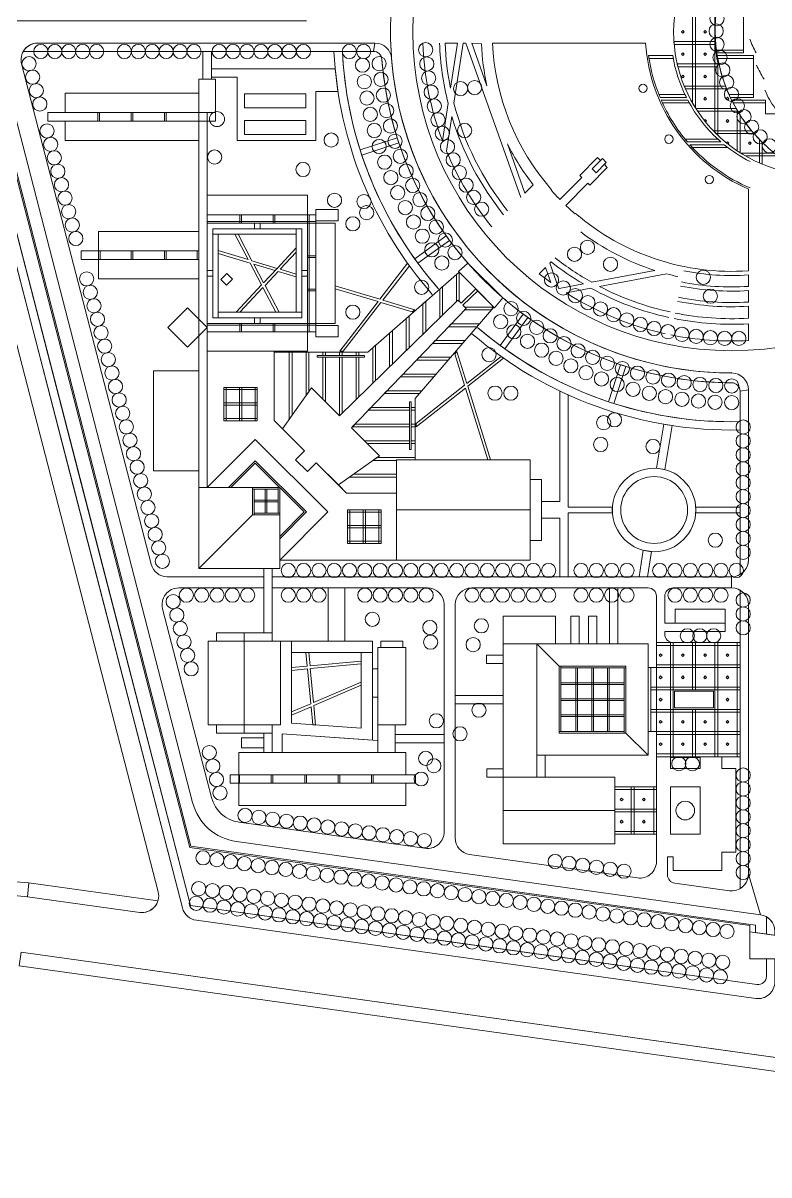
# Model space of a CAD drawing. Header units: metres. Extents: x -15673 to 64769, y -87680 to 34131.
# Drawn here: x 11150 to 37935, y -87680 to -46309 of the extents above; entities that cross this region are included whole.
import ezdxf

# ---------------------------------------------------------------- set-up
doc = ezdxf.new("R2010")
doc.units = ezdxf.units.M
doc.header["$PDMODE"] = 32
doc.header["$PDSIZE"] = 0.5
for name, color, linetype, lineweight in [('11', 7, 'Continuous', 13), ('14', 7, 'Continuous', 13), ('16', 7, 'Continuous', 13), ('17', 7, 'Continuous', 13), ('27', 7, 'Continuous', 13), ('29', 7, 'Continuous', 13), ('39', 7, 'Continuous', 13), ('41', 7, 'Continuous', 13), ('42', 7, 'Continuous', 13), ('43', 7, 'Continuous', 13), ('44', 7, 'Continuous', 13), ('9', 7, 'Continuous', 13)]:
    doc.layers.add(name, color=color, linetype=linetype, lineweight=lineweight)

msp = doc.modelspace()

# ---------------------------------------------------------------- linework, layer by layer
at = {"layer": '11'}
for centre in [(36071.422, -46150.501), (36037.422, -46595.501), (11790.319, -47331.471), (12290.319, -47331.471), (12790.319, -47331.471), (13290.319, -47331.471), (13790.319, -47331.471), (14790.319, -47331.471), (15290.319, -47331.471), (15790.319, -47331.471), (16290.319, -47331.471), (16790.319, -47331.471), (17290.319, -47331.471), (18191.319, -47331.471), (18691.319, -47331.471), (19191.319, -47331.471), (19691.319, -47331.471), (20191.319, -47331.471), (20705.737, -47331.471), (21220.155, -47331.471), (22867.737, -47331.471), (23382.155, -47331.471), (25607.487, -47267.772), (36072.422, -47075.501), (11365.132, -47770.244), (23338.456, -47821.03), (23936.041, -47767.246), (25649.171, -47778.418), (36176.422, -47547.501), (36277.667, -47998.764), (11494.541, -48253.207), (23405.349, -48414.717), (23999.918, -48334.177), (25714.567, -48286.571), (27365.13, -48628.484), (36415.831, -48440.125), (11623.951, -48736.17), (23498.809, -49004.805), (24089.167, -48897.671), (25803.535, -48791.132), (26863.13, -48664.483), (36589.97, -48868.569), (11753.36, -49219.133), (24203.607, -49456.594), (25915.881, -49291.007), (36798.896, -49281.17), (23618.65, -49590.107), (26051.362, -49785.114), (37041.179, -49675.108), (12012.179, -50185.059), (23764.63, -50169.442), (24343.008, -50009.82), (26209.685, -50272.382), (27006.13, -50169.483), (37315.167, -50047.694), (12141.589, -50668.022), (22215.378, -50511.277), (24507.088, -50556.234), (37618.987, -50396.381), (37950.563, -50718.787), (18029.378, -51121.277), (23936.454, -50741.644), (24695.519, -51094.737), (26390.507, -50751.757), (12270.998, -51150.985), (24133.778, -51305.561), (26593.436, -51222.199), (12400.408, -51633.948), (21204.378, -51568.277), (24356.202, -51860.058), (24907.919, -51624.243), (26818.033, -51682.691), (12529.817, -52116.911), (25143.862, -52143.687), (27063.811, -52132.235), (12659.227, -52599.874), (22333.378, -52673.277), (23391.378, -52720.277), (24603.28, -52404.017), (25402.871, -52652.023), (27330.239, -52569.857), (12788.636, -53082.836), (23485.378, -53120.277), (24874.514, -52936.344), (25684.427, -53148.226), (27616.738, -52994.61), (12918.046, -53565.799), (22991.378, -53519.277), (25169.358, -53455.965), (25487.217, -53961.836), (25987.961, -53631.297), (13047.455, -54048.762), (26312.862, -54100.265), (31419.13, -54363.484), (25827.452, -54452.936), (26658.477, -54554.183), (30952.13, -54614.484), (26189.378, -54928.277), (32244.13, -54972.484), (13435.684, -55497.651), (30127.007, -55534.259), (35580.13, -55438.483), (13565.094, -55980.614), (25461.378, -55798.277), (30548.398, -55825.681), (30982.89, -56097.182), (13694.503, -56463.577), (31429.544, -56348.174), (35831.13, -56119.483), (22991.378, -56691.277), (28671.503, -56567.209), (29125.421, -56912.823), (31887.391, -56578.113), (32355.441, -56786.503), (13823.913, -56946.54), (28297.409, -57036.308), (29594.388, -57237.725), (32832.679, -56972.89), (33318.072, -57136.872), (33810.569, -57278.093), (13953.322, -57429.503), (28772.75, -57398.234), (29263.85, -57738.469), (30077.46, -57541.259), (34309.103, -57396.248), (34812.595, -57491.08), (35319.953, -57562.385), (35830.079, -57610.007), (36341.868, -57633.844), (36854.212, -57633.844), (14082.732, -57912.466), (29769.72, -58056.328), (30573.663, -57822.814), (31081.999, -58081.824), (14212.141, -58395.429), (27883.378, -58219.277), (30289.342, -58351.172), (31601.443, -58317.767), (32130.949, -58530.167), (14341.551, -58878.391), (30821.668, -58622.406), (31365.628, -58869.484), (32669.452, -58718.597), (33215.866, -58882.678), (14470.96, -59361.354), (31920.124, -59091.908), (32484.042, -59289.231), (33769.092, -59022.079), (34328.015, -59136.519), (34891.509, -59225.767), (35458.44, -59289.645), (36027.666, -59328.023), (36598.04, -59340.825), (28097.378, -59602.277), (28664.378, -59602.277), (33056.244, -59461.056), (33635.579, -59607.036), (34220.88, -59726.876), (34810.969, -59820.337), (14600.37, -59844.317), (35404.656, -59887.23), (36000.747, -59927.419), (36598.04, -59940.825), (14729.779, -60327.28), (32388.378, -60559.277), (14859.189, -60810.243), (31998.378, -60665.277), (37007.597, -60818.163), (14988.598, -61293.206), (31892.378, -61445.277), (37007.597, -61318.163), (15118.008, -61776.169), (33772.378, -61516.277), (37007.597, -61818.163), (15247.417, -62259.132), (37007.597, -62318.163), (15376.827, -62742.095), (37007.597, -62818.163), (15506.236, -63225.058), (37007.597, -63318.163), (15635.646, -63708.021), (37007.597, -63818.163), (15765.055, -64190.984), (37007.597, -64318.163), (15894.465, -64673.946), (16023.874, -65156.909), (36006.378, -64883.277), (37007.597, -64818.163), (37007.597, -65318.163), (16153.284, -65639.872), (20673.998, -65969.808), (21223.998, -65969.808), (21773.998, -65969.808), (22323.998, -65969.808), (22873.998, -65969.808), (23423.998, -65969.808), (23973.998, -65969.808), (24523.998, -65969.808), (25073.998, -65969.808), (25623.998, -65969.808), (26173.998, -65969.808), (26723.998, -65969.808), (27273.998, -65969.808), (27823.998, -65969.808), (28373.998, -65969.808), (28923.998, -65969.808), (29473.998, -65969.808), (30023.998, -65969.808), (31186.998, -65969.808), (31736.998, -65969.808), (32286.998, -65969.808), (32836.998, -65969.808), (34011.998, -65969.808), (34561.998, -65969.808), (35111.998, -65969.808), (35661.998, -65969.808), (36211.998, -65969.808), (36761.998, -65969.808), (17016.998, -66857.808), (17566.998, -66857.808), (18116.998, -66857.808), (18666.998, -66857.808), (19216.998, -66857.808), (20673.998, -66857.808), (21223.998, -66857.808), (21773.998, -66857.808), (23423.998, -66857.808), (23973.998, -66857.808), (24523.998, -66857.808), (25073.998, -66857.808), (25623.998, -66857.808), (27273.998, -66857.808), (27823.998, -66857.808), (28373.998, -66857.808), (28923.998, -66857.808), (29473.998, -66857.808), (30023.998, -66857.808), (31186.998, -66857.808), (31736.998, -66857.808), (32286.998, -66857.808), (32836.998, -66857.808), (34561.998, -66857.808), (35111.998, -66857.808), (35661.998, -66857.808), (36211.998, -66857.808), (16541.513, -67088.761), (37007.597, -67031.83), (16670.922, -67571.724), (37007.597, -67531.83), (16800.332, -68054.687), (23695.788, -67723.487), (25755.788, -68017.487), (27608.788, -67958.487), (37007.597, -68031.83), (35001.63, -68318.163), (35451.02, -68318.163), (35945.998, -68318.163), (16929.741, -68537.65), (25784.788, -68546.487), (27314.788, -68634.487), (17059.151, -69020.613), (17188.56, -69503.576), (27520.788, -70986.487), (25990.788, -71368.487), (26843.788, -71838.487), (17836.833, -72510.675), (17966.243, -72993.638), (25608.788, -72720.487), (25902.788, -72984.487), (34699.171, -72909.643), (35179.83, -72909.643), (18095.652, -73476.601), (37007.597, -73318.163), (37007.597, -73818.163), (18225.062, -73959.564), (37007.597, -74318.163), (19123.716, -74766.795), (19618.85, -74836.381), (20113.984, -74905.968), (20609.118, -74975.554), (21104.252, -75045.141), (21599.386, -75114.727), (37007.597, -74818.163), (22094.52, -75184.314), (22589.654, -75253.901), (23084.788, -75323.487), (23579.922, -75393.074), (24075.056, -75462.66), (24570.19, -75532.247), (37007.597, -75318.163), (25065.324, -75601.833), (25560.458, -75671.42), (37007.597, -75818.163), (17613.129, -76290.154), (18108.264, -76359.74), (37007.597, -76318.163), (18603.398, -76429.327), (19098.532, -76498.913), (19593.666, -76568.5), (20088.8, -76638.087), (20583.934, -76707.673), (21079.068, -76777.26), (30255.788, -76423.487), (30750.922, -76493.074), (31246.056, -76562.66), (31741.19, -76632.247), (32236.324, -76701.833), (32731.458, -76771.42), (21574.202, -76846.846), (22069.336, -76916.433), (22564.47, -76986.019), (23059.604, -77055.606), (23554.738, -77125.192), (24049.872, -77194.779), (37007.597, -76818.163), (17458.363, -77398.016), (17953.497, -77467.603), (18448.631, -77537.189), (18943.765, -77606.776), (24545.006, -77264.366), (25040.14, -77333.952), (25535.274, -77403.539), (26030.408, -77473.125), (26525.542, -77542.712), (27020.676, -77612.298), (17371.073, -77921.323), (17866.207, -77990.909), (19438.899, -77676.362), (19934.033, -77745.949), (20429.167, -77815.536), (20924.301, -77885.122), (21419.435, -77954.709), (21914.569, -78024.295), (27515.81, -77681.885), (28010.944, -77751.471), (28506.078, -77821.058), (29001.212, -77890.644), (29496.346, -77960.231), (29991.48, -78029.818), (18361.341, -78060.496), (18856.475, -78130.082), (19351.609, -78199.669), (19846.743, -78269.256), (20341.877, -78338.842), (20837.011, -78408.429), (22409.703, -78093.882), (22904.837, -78163.468), (23399.971, -78233.055), (23895.105, -78302.641), (24390.239, -78372.228), (24885.373, -78441.814), (30486.614, -78099.404), (30981.748, -78168.991), (31476.882, -78238.577), (31972.016, -78308.164), (32467.151, -78377.75), (21332.145, -78478.015), (21827.279, -78547.602), (22322.413, -78617.188), (22817.547, -78686.775), (23312.681, -78756.361), (23807.815, -78825.948), (25380.507, -78511.401), (25875.641, -78580.988), (26370.775, -78650.574), (26865.909, -78720.161), (27361.043, -78789.747), (27856.177, -78859.334), (32962.285, -78447.337), (33457.419, -78516.923), (33952.553, -78586.51), (34447.687, -78656.097), (34942.821, -78725.683), (35437.955, -78795.27), (24302.949, -78895.534), (24798.083, -78965.121), (25293.217, -79034.708), (25788.351, -79104.294), (26283.485, -79173.881), (26778.619, -79243.467), (28351.311, -78928.92), (28846.445, -78998.507), (29341.579, -79068.093), (29836.713, -79137.68), (30331.847, -79207.267), (35933.089, -78864.856), (36428.223, -78934.443), (27273.753, -79313.054), (27768.887, -79382.64), (28264.021, -79452.227), (28759.155, -79521.813), (29254.289, -79591.4), (29749.423, -79660.987), (30826.981, -79276.853), (31322.116, -79346.44), (31817.25, -79416.026), (32312.384, -79485.613), (32807.518, -79555.199), (33302.652, -79624.786), (30244.557, -79730.573), (30739.692, -79800.16), (31234.826, -79869.746), (31729.96, -79939.333), (32225.094, -80008.919), (32720.228, -80078.506), (33797.786, -79694.372), (34292.92, -79763.959), (34788.054, -79833.545), (35283.188, -79903.132), (35778.322, -79972.719), (36273.456, -80042.305), (33215.362, -80148.092), (33710.496, -80217.679), (34205.63, -80287.266), (34700.764, -80356.852), (35195.898, -80426.439), (35691.032, -80496.025), (36186.166, -80565.612)]:
    msp.add_circle(centre, 255.324, dxfattribs=at)
at = {"layer": '14'}
for p, q in [((33611.488, -47477.645), (34481.401, -47477.645)), ((34498.861, -47577.645), (33626.423, -47577.645)), ((33982.558, -48877.645), (34920.306, -48877.645)), ((34969.24, -48977.645), (34023.323, -48977.645)), ((34066.179, -49077.645), (35020.854, -49077.645)), ((35075.238, -49177.645), (34111.173, -49177.645)), ((34922.373, -50477.645), (36100.615, -50477.645)), ((36212.412, -50577.645), (35005.69, -50577.645)), ((36330.991, -50677.646), (35092.726, -50677.645)), ((35092.726, -50677.645), (36330.991, -50677.646)), ((36457.109, -50777.645), (35183.701, -50777.646))]:
    msp.add_line(p, q, dxfattribs=at)
for points in [[(57459.775, -45050.506), (57632.337, -47667.645), (57932.988, -47667.645), (59033.844, -64363.588), (60134.699, -81059.531), (59026.199, -81748.545), (41939.885, -79361.61), (41588.156, -79381.719), (40387.355, -79381.719), (37446.901, -78970.941), (37446.901, -78703.654), (17180.381, -75872.447), (9853.798, -47559.268), (10153.35, -47559.268), (9731.136, -45927.645)], [(9613.257, -47327.645), (9742.214, -47327.645), (17140.351, -75917.341), (37244.974, -78725.931)], [(36048.558, -47277.645), (37022.188, -47277.645), (37022.188, -47377.645), (36062.392, -47377.645), (36062.392, -47377.646)], [(37382.188, -47577.645), (37382.188, -47477.645), (36078.045, -47477.645)], [(37503.467, -80842.046), (17162.939, -78000.5), (9322.824, -47702.801)], [(36500.791, -48877.645), (37382.188, -48877.645), (37382.188, -48977.645), (36546.899, -48977.645)], [(36595.39, -49077.645), (37815.188, -49077.645), (37815.188, -49177.645), (36646.333, -49177.645)], [(37244.974, -78725.931), (37244.974, -79913.286), (37844.974, -79913.286), (37844.974, -80544.931)]]:
    msp.add_lwpolyline(points, dxfattribs=at)
for points in [[(34394.974, -73081.691), (35464.252, -73081.691), (35464.252, -72681.691), (34394.974, -72681.691)], [(34394.974, -73742.145), (35464.252, -73742.145), (35464.252, -75442.145), (34394.974, -75442.145)]]:
    msp.add_lwpolyline(points, close=True, dxfattribs=at)
for centre, radius, start, end in [((39644.974, -46627.645), 6093.066, 188.01908, 188.96986), ((39644.974, -46627.645), 5233.066, 189.34789, 190.45935), ((41682.314, -46549.197), 5680.655, 187.36751, 188.38574), ((41682.314, -46549.197), 5680.655, 189.40665, 190.43058), ((39644.974, -46627.645), 6093.066, 201.67074, 202.68623), ((39644.974, -46627.645), 6093.066, 203.7093, 204.74046), ((39644.974, -46627.645), 5233.066, 205.46491, 206.68387), ((39644.974, -46627.645), 5233.066, 207.91601, 209.16236), ((41682.314, -46549.197), 5680.655, 204.19798, 205.30866), ((41682.314, -46549.197), 5680.655, 206.42961, 207.56158), ((39644.974, -46627.645), 6093.066, 219.18791, 220.41188), ((39644.974, -46627.645), 6093.066, 221.65854, 222.92982), ((39644.974, -46627.645), 5233.066, 227.36693, 229.00926), ((39644.974, -46627.645), 5233.066, 230.70766, 232.46996), ((37544.974, -80544.931), 300, 262.04731, 0)]:
    msp.add_arc(centre, radius, start, end, dxfattribs=at)
at = {"layer": '16'}
for p, q in [((23736.859, -47327.645), (23787.01, -47027.645)), ((22315.184, -47327.646), (22615.551, -47327.645)), ((36894.974, -59527.645), (36894.974, -66116.489)), ((36894.975, -60924.562), (36894.974, -60624.496)), ((36894.974, -77397.845), (36894.974, -66677.258)), ((11362.03, -77191.399), (11313.255, -77689.015)), ((11362.03, -77191.399), (15993.227, -77837.093)), ((11362.03, -77191.399), (15993.227, -77837.093)), ((37461.961, -81341.103), (17374.322, -78534.886)), ((37844.974, -79026.552), (37844.974, -78409.779))]:
    msp.add_line(p, q, dxfattribs=at)
for points in [[(11159.519, -47327.645), (23736.859, -47327.645), (23787.01, -47027.645), (11679.134, -47027.645)], [(16876.468, -78090.967), (12954.429, -62934.461), (9032.39, -47777.956)], [(9322.824, -47702.801), (13242.882, -62851.651), (17162.939, -78000.5)], [(37194.974, -65596.874), (37194.974, -59477.645), (36894.974, -59527.645)], [(15338.131, -78250.432), (11313.255, -77689.015), (11362.03, -77191.399)], [(15338.131, -78250.432), (11313.255, -77689.015), (11362.03, -77191.399)], [(17162.939, -78000.5), (27333.203, -79421.273), (37503.467, -80842.046)], [(38144.974, -78929.394), (38144.974, -79068.461), (37844.974, -79026.552)], [(37844.974, -80544.931), (37844.974, -79913.286), (38144.974, -79913.286), (38144.974, -80746.873)]]:
    msp.add_lwpolyline(points, dxfattribs=at)
for points in [[(17611.844, -47327.645), (17911.844, -47327.645), (17911.844, -48327.645), (17611.844, -48327.645)], [(17911.844, -47956.256), (22359.895, -47956.256), (22458.762, -48765.592), (21658.971, -48765.592), (21658.971, -50527.645), (18833.848, -50527.645), (18833.848, -48256.256), (17911.844, -48256.256)], [(23252.687, -50858.668), (23314.49, -51048.878), (24646.007, -50616.243), (24584.204, -50426.031)], [(17961.844, -53694.361), (20961.844, -53694.361), (20961.844, -53894.361), (17961.844, -53894.361)], [(19461.844, -53494.361), (19661.844, -53494.361), (19661.844, -53694.361), (19461.844, -53694.361)], [(21161.844, -53694.361), (20961.844, -53694.361), (20961.844, -56694.362), (21161.844, -56694.362)], [(18161.844, -53894.361), (17961.844, -53894.361), (17961.844, -56894.362), (18161.844, -56894.362)], [(18756.365, -53894.361), (19236.791, -54805.375), (18161.844, -54481.302), (18161.844, -54585.748), (19302.283, -54929.565), (19717.026, -55716.026), (18801.248, -56694.362), (18938.222, -56694.362), (19766.386, -55809.625), (20232.955, -56694.362), (20346.008, -56694.362), (19838.7, -55732.372), (20306.72, -55232.381), (20961.844, -55429.886), (20961.844, -55325.441), (20382.969, -55150.923), (20961.844, -54532.505), (20961.844, -54386.173), (20276.142, -55118.717), (19789.339, -55638.772), (19436.708, -54970.091), (20199.892, -55200.175), (20276.142, -55118.717), (19371.216, -54845.901), (18869.418, -53894.361)], [(25213.313, -54775.527), (25330.87, -54937.331), (26463.526, -54114.408), (26345.969, -53952.605)], [(24960.992, -54938.427), (23962.51, -56230.076), (22361.844, -55747.51), (22361.844, -55851.956), (23897.031, -56314.781), (22521.364, -58094.362), (22647.759, -58094.362), (23999.537, -56345.684), (25125.413, -56685.111), (25214.067, -56607.392), (24065.016, -56260.979), (25021.931, -55023.102)], [(26788.647, -55227.039), (28076.593, -56531.641), (28380.122, -56178.866), (27123.32, -54933.648)], [(17761.844, -55194.361), (17961.844, -55194.361), (17961.844, -55394.361), (17761.844, -55394.361)], [(21161.844, -55194.361), (21361.844, -55194.361), (21361.844, -55394.361), (21161.844, -55394.361)], [(20937.58, -61996.874), (21361.844, -62421.138), (21680.042, -62102.94), (22474.127, -62897.025), (23944.909, -61850.507), (22940.212, -60845.81), (27058.393, -56558.674), (26947.034, -56446.274), (27475.464, -55922.738), (27405.209, -55851.574), (26876.653, -56375.235), (26761.844, -56259.353), (22513.641, -60419.238), (21508.211, -59413.808), (20461.693, -60884.591), (21255.778, -61678.676)], [(21161.844, -56894.362), (18161.844, -56894.362), (18161.844, -56694.362), (21161.844, -56694.362)], [(19461.844, -57094.362), (19661.844, -57094.362), (19661.844, -56894.362), (19461.844, -56894.362)], [(29111.278, -56762.16), (28288.145, -57895.105), (28450.159, -58012.373), (29273.081, -56879.717)], [(26649.328, -58190.469), (27001.35, -59318.827), (25265.726, -60687.324), (25266.939, -60813.713), (27033.236, -59421.032), (27836.841, -61996.874), (27941.594, -61996.874), (27117.309, -59354.743), (28399.316, -58343.913), (28314.06, -58283.789), (27085.423, -59252.538), (26726.206, -58101.118)], [(32609.443, -58579.678), (32799.655, -58641.482), (32367.019, -59972.999), (32176.697, -59911.535)], [(32313.294, -63696.874), (32313.294, -63896.874), (30724.94, -63896.874), (30724.94, -66196.874), (30424.94, -66196.874), (30424.94, -64096.874), (29764.356, -64096.874), (29764.356, -63496.874), (30424.94, -63496.874), (30424.94, -59526.592), (30724.94, -59665.923), (30724.94, -63696.874)], [(34157.977, -60717.929), (34454.098, -60766.016), (34197.246, -62347.733), (33901.124, -62299.647)], [(35306.62, -63696.874), (36894.974, -63696.874), (36894.974, -63896.874), (35306.62, -63896.874)], [(33268.26, -66196.874), (33422.669, -65246.014), (33718.79, -65294.101), (33572.19, -66196.874)], [(22109.038, -66596.874), (22709.038, -66596.874), (22709.038, -68510.045), (22109.038, -68510.045)], [(32208.923, -66596.874), (32508.923, -66596.874), (32508.923, -68608.821), (32208.923, -68608.821)], [(20392.911, -68510.045), (20792.911, -68510.045), (20792.911, -71459.078), (23292.911, -71637.843), (23292.911, -68910.045), (23692.911, -68910.045), (23692.911, -70521.838), (23692.911, -72067.467), (20459.188, -71836.236), (20459.188, -72508.821), (20092.911, -72508.821), (20092.911, -71510.045), (20392.911, -71510.045)], [(23692.911, -68510.045), (20792.911, -68510.045), (20792.911, -68910.045), (23692.911, -68910.045)], [(21308.664, -68910.045), (21355.008, -69405.633), (20792.911, -69458.806), (20792.911, -69559.252), (21364.318, -69505.199), (21481.45, -70757.782), (20792.911, -71051.997), (20792.911, -71160.744), (21491.228, -70862.35), (21552.106, -71513.365), (21653.218, -71520.595), (21587.806, -70821.083), (23292.911, -70092.484), (23292.911, -69983.737), (21578.027, -70716.514), (21463.874, -69495.781), (23292.911, -69322.761), (23292.911, -69222.314), (21454.563, -69396.216), (21409.101, -68910.045)], [(23692.911, -69498.252), (23892.911, -69498.252), (23892.911, -70521.838), (23692.911, -70521.838)], [(26669.012, -70458.821), (28394.974, -70458.821), (28394.974, -70758.821), (26669.012, -70758.821)], [(26269.012, -71859.433), (24508.911, -71859.433), (24508.911, -72159.433), (26269.012, -72159.433)], [(64769.208, -87175.311), (64769.208, -87680.167), (11008.172, -80169.819), (11077.266, -79675.497)]]:
    msp.add_lwpolyline(points, close=True, dxfattribs=at)
for centre, radius in [((36598.04, -46627.645), 11450), ((33809.957, -63796.874), 1500)]:
    msp.add_circle(centre, radius, dxfattribs=at)
for centre, radius, start, end in [((11679.134, -47627.646), 600, 90.00002, 149.99998), ((23787.01, -47627.646), 600, 4.46334, 89.99999), ((36598.04, -46627.646), 14299.999, 182.80581, 221.23939), ((36598.041, -46627.645), 14000.001, 182.86599, 221.23939), ((23736.859, -47627.645), 300, 4.44597, 90.00002), ((36598.04, -46627.645), 12600, 184.44599, 269.98638), ((36598.041, -46627.645), 12250, 184.46333, 269.98633), ((36598.04, -46627.646), 14299.999, 229.29113, 271.18981), ((36598.04, -46627.646), 13999.999, 229.29113, 271.21531), ((36594.974, -59477.645), 600, 0, 89.98634), ((36594.974, -59527.645), 300, 0.00002, 89.98636), ((36594.974, -65596.874), 600, 300, 0), ((36594.974, -67196.874), 600, 0, 60), ((36594.974, -76878.23), 600, 299.99999, 0.00001), ((8189.52, -109558.143), 32521.853, 84.40189, 112.12132), ((8189.52, -109558.143), 32021.852, 84.40189, 112.12132), ((15421.144, -77656.203), 600, 262.04732, 342.45325), ((15421.144, -77656.203), 600, 262.04732, 342.45325), ((17457.335, -77940.656), 600, 194.50815, 262.04732), ((37544.974, -78929.394), 600, 0, 60), ((37544.974, -80544.931), 300, 262.04731, 0), ((37544.974, -80746.873), 600, 262.04732, 0)]:
    msp.add_arc(centre, radius, start, end, dxfattribs=at)
at = {"layer": '17'}
for p, q in [((26305.81, -47027.645), (26746.761, -47027.645)), ((26746.761, -47027.645), (26498.69, -48650.791)), ((27264.553, -47027.645), (27810.004, -48569.402)), ((27608.25, -47056.217), (27264.553, -47027.645)), ((26415.982, -49191.955), (26210.078, -50539.197)), ((34969.24, -48977.645), (34023.323, -48977.645)), ((26546.323, -49662.934), (26356.167, -50907.134)), ((24584.204, -50426.031), (23252.687, -50858.667)), ((36212.412, -50577.645), (35005.69, -50577.646)), ((36330.991, -50677.646), (35092.726, -50677.645)), ((26345.969, -53952.605), (25213.313, -54775.527)), ((26463.526, -54114.408), (25330.87, -54937.331)), ((33836.174, -55193.397), (31575.636, -55620.168)), ((34256.211, -55317.63), (31855.512, -55770.863)), ((37194.974, -55357.26), (37194.974, -55768.174)), ((30648.784, -55998.683), (31541.839, -55830.081)), ((37194.974, -55918.489), (37194.974, -56329.298)), ((37194.974, -56479.578), (37194.974, -56910.333)), ((29111.278, -56762.16), (28288.355, -57894.816)), ((29273.081, -56879.717), (28450.159, -58012.373)), ((37194.974, -57110.664), (37194.974, -57711.583)), ((32367.019, -59972.999), (32799.655, -58641.482))]:
    msp.add_line(p, q, dxfattribs=at)
for points in [[(36048.558, -47277.645), (37022.188, -47277.645), (37022.188, -45977.645), (36030.484, -45977.645), (36030.484, -45977.646)], [(29020.22, -52573.268), (27049.324, -47027.645), (26949.084, -47027.645), (26619.816, -49182.062)], [(36095.531, -47577.645), (37382.188, -47577.645), (37382.188, -48877.645), (36500.791, -48877.645), (36500.791, -48877.645)], [(36646.333, -49177.645), (37815.188, -49177.645), (37815.188, -49575.466), (38190.81, -49575.466), (38193.453, -49592.192)], [(28544.089, -50644.345), (29172.221, -52419.802), (29468.643, -52120.522)], [(31273.168, -55677.271), (30407.072, -55840.783), (30374.819, -55819.028), (30061.253, -54932.712), (30110.125, -54883.368)]]:
    msp.add_lwpolyline(points, dxfattribs=at)
msp.add_lwpolyline([(30107.328, -55632.125), (29685.269, -55312.321), (29912.231, -55083.17)], close=True, dxfattribs=at)
msp.add_circle((27365.13, -48628.483), 255.324, dxfattribs=at)
for centre, radius, start, end in [((41682.314, -46549.197), 5680.655, 174.2255, 187.36751), ((36598.04, -46627.645), 11100, 182.06516, 200.63369), ((36598.04, -46627.645), 10500, 182.18322, 194.13574), ((36598.04, -46627.645), 10300, 182.22564, 191.3278), ((36598.04, -46627.645), 9000, 182.7294, 192.45957), ((36598.04, -46627.645), 14000, 182.86598, 197.59074), ((23736.858, -47627.645), 300, 4.44599, 90), ((39644.974, -46627.645), 6093.066, 188.01908, 202.68623), ((39644.974, -46627.645), 5233.066, 189.34789, 206.68387), ((36598.04, -46627.645), 12600, 184.44599, 197.54527), ((41682.314, -46549.197), 5680.655, 190.43058, 204.19798), ((36598.04, -46627.645), 10300, 194.35929, 218.58444), ((39644.974, -46627.645), 6093.066, 203.7093, 220.41189), ((39644.974, -46627.645), 5233.066, 207.91601, 229.00926), ((41682.314, -46549.197), 5680.655, 207.56158, 231.87878), ((36598.04, -46627.645), 10500, 196.80259, 218.71244), ((36598.04, -46627.645), 12600, 198.45473, 215.54527), ((36598.04, -46627.645), 9000, 206.50654, 217.61262), ((39644.974, -46627.645), 6093.066, 221.65854, 246.90548), ((39644.974, -46627.645), 5233.066, 230.70766, 242.82491), ((36598.04, -46627.645), 14000, 198.40926, 215.59074), ((36598.04, -46627.645), 11100, 202.67724, 219.0686), ((36598.04, -46627.645), 12600, 216.45473, 221.23939), ((36598.04, -46627.645), 9000, 232.93713, 252.12906), ((36598.04, -46627.645), 14000, 216.40926, 221.23939), ((36598.04, -46627.645), 10500, 231.8373, 239.5271), ((36598.04, -46627.645), 10300, 231.9653, 240.81625), ((36598.04, -46627.645), 9000, 254.91788, 257.58466), ((36598.04, -46627.645), 8750, 258.63709, 273.91181), ((36598.04, -46627.645), 10500, 241.21377, 257.58466), ((36598.04, -46627.645), 10300, 242.58452, 257.58466), ((36598.04, -46627.645), 9310, 258.63709, 273.67618), ((36598.04, -46627.645), 9160, 258.63709, 273.73647), ((36598.04, -46627.645), 12600, 229.29113, 233.54527), ((36598.04, -46627.645), 11100, 237.59034, 257.58466), ((36598.04, -46627.645), 9720, 258.63709, 273.52092), ((36598.04, -46627.645), 9870, 258.63709, 273.46734), ((36598.04, -46627.645), 12600, 234.45473, 251.54527), ((36598.04, -46627.645), 10500, 258.63709, 273.25907), ((36598.04, -46627.645), 10300, 258.63709, 273.32242), ((36598.04, -46627.645), 14000, 229.29113, 233.59074), ((36598.04, -46627.645), 11100, 258.63709, 273.08273), ((36598.04, -46627.645), 14000, 234.40926, 251.59074), ((36598.04, -46627.645), 12600, 252.45473, 269.98638), ((36594.974, -59527.645), 300, 0, 89.98638), ((36598.04, -46627.645), 14000, 252.40926, 271.21531)]:
    msp.add_arc(centre, radius, start, end, dxfattribs=at)
at = {"layer": '27'}
for points in [[(17761.844, -53194.361), (21361.844, -53194.361), (21361.844, -53494.361), (17761.844, -53494.361)], [(17761.844, -57394.362), (21361.844, -57394.362), (21361.844, -57094.362), (17761.844, -57094.362)], [(18610.372, -62990.939), (19489.076, -62112.235), (21246.482, -63869.642), (20367.779, -64748.346), (20367.779, -62990.939)], [(19450.496, -63050.939), (19849.137, -63050.939), (19849.137, -63449.58), (19450.496, -63449.58)], [(19909.137, -63449.58), (20307.779, -63449.58), (20307.779, -63050.939), (19909.137, -63050.939)], [(19849.137, -63908.222), (19450.496, -63908.222), (19450.496, -63509.58), (19849.137, -63509.58)], [(20307.779, -63509.58), (19909.137, -63509.58), (19909.137, -63908.222), (20307.779, -63908.222)], [(30460.53, -69468.821), (32740.53, -69468.821), (32740.53, -71748.821), (30460.53, -71748.821)], [(18592.911, -73608.821), (25242.911, -73608.821), (25242.911, -73308.821), (18592.911, -73308.821)]]:
    msp.add_lwpolyline(points, close=True, dxfattribs=at)
msp.add_circle((25442.911, -73458.821), 250, dxfattribs=at)
at = {"layer": '29'}
for p, q in [((33505.106, -47030.449), (28007.348, -47027.645)), ((30131.168, -52296.822), (30115.632, -52310.067)), ((37194.974, -55206.904), (37194.974, -52271.91)), ((30975.781, -53162.079), (30988.985, -53146.733))]:
    msp.add_line(p, q, dxfattribs=at)
msp.add_lwpolyline([(30426.435, -52645.595), (30428.763, -52647.981), (31213.431, -51851.012), (31142.381, -51780.641), (31775.717, -51141.2), (31882.291, -51246.755), (31952.661, -51175.706), (32094.76, -51316.448), (32024.389, -51387.497), (32130.963, -51493.053), (31497.627, -52132.495), (31426.578, -52062.124), (30639.411, -52856.88)], dxfattribs=at)
for points in [[(31588.72, -51543.157), (31952.661, -51175.706), (32094.76, -51316.448), (31730.818, -51683.898)], [(35944.974, -70308.821), (34544.974, -70308.821), (34544.974, -70908.821), (35944.974, -70908.821)]]:
    msp.add_lwpolyline(points, close=True, dxfattribs=at)
for centre, radius in [((33412.637, -48652.654), 150), ((34343.432, -50479.441), 150), ((35793.178, -51929.187), 150), ((34929.613, -74592.145), 334.639)]:
    msp.add_circle(centre, radius, dxfattribs=at)
for centre, radius, start, end in [((36598.04, -46627.645), 8600, 182.66588, 221.23939), ((39644.974, -46627.645), 6153.066, 183.75349, 246.53583), ((36724.725, -46499.74), 8800, 221.32004, 224.29819), ((36598.04, -46627.645), 8620.245, 226.27192, 229.29113), ((36598.04, -46627.645), 8600, 229.29113, 273.98015)]:
    msp.add_arc(centre, radius, start, end, dxfattribs=at)
at = {"layer": '39'}
for points in [[(12661.844, -48827.645), (17461.844, -48827.645), (17461.844, -49527.645), (12661.844, -49527.645)], [(19105.176, -48854.119), (21305.176, -48854.119), (21305.176, -49354.119), (19105.176, -49354.119)], [(21305.176, -49809.197), (19105.176, -49809.197), (19105.176, -50309.197), (21305.176, -50309.197)], [(21361.844, -52494.361), (17761.844, -52494.361), (17761.844, -53194.361), (21361.844, -53194.361)], [(21661.844, -57394.362), (21361.844, -57394.362), (21361.844, -53194.361), (21661.844, -53194.361)], [(22361.844, -57094.362), (21661.844, -57094.362), (21661.844, -53494.361), (22361.844, -53494.361)], [(13861.844, -53795.927), (17461.844, -53795.927), (17461.844, -54495.927), (13861.844, -54495.927)], [(24564.356, -63796.874), (29364.356, -63796.874), (29364.356, -61996.874), (24564.356, -61996.874)], [(19390.496, -63968.222), (20367.779, -63968.222), (20367.779, -65896.874), (17461.844, -65896.874)], [(34566.188, -67358.821), (36366.188, -67358.821), (36366.188, -67858.821), (34566.188, -67858.821)], [(30817.281, -68608.821), (31117.281, -68608.821), (31117.281, -67616.766), (30817.281, -67616.766)], [(31456.214, -68608.821), (31756.214, -68608.821), (31756.214, -67616.766), (31456.214, -67616.766)], [(19092.911, -68510.045), (20092.911, -68510.045), (20092.911, -68210.045), (19092.911, -68210.045)], [(19092.911, -71510.045), (20392.911, -71510.045), (20392.911, -68510.045), (19092.911, -68510.045)], [(29600.53, -68608.821), (30400.53, -69408.821), (32800.53, -69408.821), (32800.53, -71808.821), (33600.53, -72608.821), (33600.53, -68608.821)], [(19092.911, -71810.045), (20092.911, -71810.045), (20092.911, -71510.045), (19092.911, -71510.045)], [(20459.188, -71836.236), (23892.911, -72081.768), (23892.911, -72508.821), (20459.188, -72508.821)], [(18892.911, -72508.821), (24892.911, -72508.821), (24892.911, -73308.821), (18892.911, -73308.821)], [(28394.974, -74592.145), (32394.974, -74592.145), (32394.974, -73392.145), (28394.974, -73392.145)], [(37244.974, -78942.732), (37244.974, -79913.286), (42044.974, -79913.286), (42044.974, -79613.286)]]:
    msp.add_lwpolyline(points, close=True, dxfattribs=at)
for centre, radius, start, end in [((40145.862, -45810.398), 3093.88, 200.36632, 210.40107), ((41470.89, -45986.524), 4385.492, 204.69932, 212.1471), ((40859.454, -47424.219), 3331.798, 202.95099, 215.86356)]:
    msp.add_arc(centre, radius, start, end, dxfattribs=at)
at = {"layer": '41'}
for points in [[(35194.974, -47076.751), (35294.974, -47076.751), (35294.974, -46976.751), (35194.974, -46976.751)], [(35194.974, -47876.751), (35294.974, -47876.751), (35294.974, -47776.751), (35194.974, -47776.751)], [(35994.974, -47876.751), (36094.974, -47876.751), (36094.974, -47776.751), (35994.974, -47776.751)], [(35194.974, -48676.751), (35294.974, -48676.751), (35294.974, -48576.751), (35194.974, -48576.751)], [(35994.974, -48676.751), (36094.974, -48676.751), (36094.974, -48576.751), (35994.974, -48576.751)], [(35994.974, -49476.751), (36094.974, -49476.751), (36094.974, -49376.751), (35994.974, -49376.751)], [(36036.741, -50276.751), (36094.974, -50276.751), (36094.974, -50176.751), (35994.974, -50176.751), (35994.974, -50234.995)], [(36794.974, -50276.751), (36894.974, -50276.751), (36894.974, -50176.751), (36794.974, -50176.751)], [(37594.974, -51076.751), (37694.974, -51076.751), (37694.974, -50976.751), (37594.974, -50976.751)], [(21706.809, -58246.098), (23416.879, -58246.098), (23416.879, -58306.098), (21706.809, -58306.098)], [(25028.733, -59909.424), (25088.733, -59909.424), (25088.733, -61619.493), (25028.733, -61619.493)], [(34394.974, -68558.821), (34494.974, -68558.821), (34494.974, -68658.821), (34394.974, -68658.821)], [(35194.974, -68558.821), (35294.974, -68558.821), (35294.974, -68658.821), (35194.974, -68658.821)], [(35994.974, -68558.821), (36094.974, -68558.821), (36094.974, -68658.821), (35994.974, -68658.821)], [(36794.974, -68558.821), (36894.974, -68558.821), (36894.974, -68658.821), (36794.974, -68658.821)], [(34394.974, -69358.821), (34494.974, -69358.821), (34494.974, -69458.821), (34394.974, -69458.821)], [(35194.974, -69358.821), (35294.974, -69358.821), (35294.974, -69458.821), (35194.974, -69458.821)], [(35994.974, -69358.821), (36094.974, -69358.821), (36094.974, -69458.821), (35994.974, -69458.821)], [(36794.974, -69358.821), (36894.974, -69358.821), (36894.974, -69458.821), (36794.974, -69458.821)], [(34394.974, -70158.821), (34494.974, -70158.821), (34494.974, -70258.821), (34394.974, -70258.821)], [(35194.974, -70158.821), (35294.974, -70158.821), (35294.974, -70258.821), (35194.974, -70258.821)], [(35994.974, -70158.821), (36094.974, -70158.821), (36094.974, -70258.821), (35994.974, -70258.821)], [(36794.974, -70158.821), (36894.974, -70158.821), (36894.974, -70258.821), (36794.974, -70258.821)], [(34394.974, -70958.821), (34494.974, -70958.821), (34494.974, -71058.821), (34394.974, -71058.821)], [(35194.974, -70958.821), (35294.974, -70958.821), (35294.974, -71058.821), (35194.974, -71058.821)], [(35994.974, -70958.821), (36094.974, -70958.821), (36094.974, -71058.821), (35994.974, -71058.821)], [(36794.974, -70958.821), (36894.974, -70958.821), (36894.974, -71058.821), (36794.974, -71058.821)], [(34394.974, -71758.821), (34494.974, -71758.821), (34494.974, -71858.821), (34394.974, -71858.821)], [(35194.974, -71758.821), (35294.974, -71758.821), (35294.974, -71858.821), (35194.974, -71858.821)], [(35994.974, -71758.821), (36094.974, -71758.821), (36094.974, -71858.821), (35994.974, -71858.821)], [(36794.974, -71758.821), (36894.974, -71758.821), (36894.974, -71858.821), (36794.974, -71858.821)], [(34394.974, -72558.821), (34494.974, -72558.821), (34494.974, -72658.821), (34394.974, -72658.821)], [(35194.974, -72558.821), (35294.974, -72558.821), (35294.974, -72658.821), (35194.974, -72658.821)], [(35994.974, -72558.821), (36094.974, -72558.821), (36094.974, -72658.821), (35994.974, -72658.821)], [(36794.974, -72558.821), (36894.974, -72558.821), (36894.974, -72658.821), (36794.974, -72658.821)], [(32991.639, -73742.145), (33091.639, -73742.145), (33091.639, -73842.145), (32991.639, -73842.145)], [(33794.974, -73742.145), (33894.974, -73742.145), (33894.974, -73842.145), (33794.974, -73842.145)], [(32991.639, -74542.145), (33091.639, -74542.145), (33091.639, -74642.145), (32991.639, -74642.145)], [(33794.974, -74542.145), (33894.974, -74542.145), (33894.974, -74642.145), (33794.974, -74642.145)], [(32991.639, -75342.145), (33091.639, -75342.145), (33091.639, -75442.145), (32991.639, -75442.145)], [(33794.974, -75342.145), (33894.974, -75342.145), (33894.974, -75442.145), (33794.974, -75442.145)]]:
    msp.add_lwpolyline(points, close=True, dxfattribs=at)
at = {"layer": '42'}
for points in [[(35994.974, -43018.508), (36094.974, -43018.508), (36094.974, -45523.779), (36068.915, -45677.645), (36054.299, -45777.645), (36041.492, -45877.645), (36030.484, -45977.645), (36013.881, -46176.751), (35994.974, -46627.645)], [(35194.974, -44069.156), (35294.974, -43902.6), (35294.974, -49352.691), (35194.974, -49186.135)], [(34844.974, -46676.751), (34894.974, -46626.751), (34844.974, -46576.751), (34794.974, -46626.751)], [(35644.974, -46676.751), (35694.974, -46626.751), (35644.974, -46576.751), (35594.974, -46626.751)], [(35994.974, -50234.995), (36094.974, -50335.188), (36094.974, -47729.724), (36068.915, -47575.857), (36054.299, -47475.857), (36041.492, -47375.857), (36030.484, -47275.857), (36013.881, -47076.751), (35994.974, -46625.857)], [(34531.749, -47076.751), (36013.881, -47076.751), (36008.195, -46976.751), (34523.915, -46976.751)], [(34844.974, -47476.751), (34894.974, -47426.751), (34844.974, -47376.751), (34794.974, -47426.751)], [(35644.974, -47476.751), (35694.974, -47426.751), (35644.974, -47376.751), (35594.974, -47426.751)], [(34666.658, -47876.751), (36094.974, -47876.751), (36094.974, -47776.751), (34642.593, -47776.751)], [(34844.974, -48276.751), (34894.974, -48226.751), (34844.974, -48176.751), (34794.974, -48226.751)], [(35644.974, -48276.751), (35694.974, -48226.751), (35644.974, -48176.751), (35594.974, -48226.751)], [(34939.424, -48676.751), (36415.117, -48676.751), (36375.821, -48576.751), (34897.092, -48576.751)], [(35644.974, -49076.751), (35694.974, -49026.751), (35644.974, -48976.751), (35594.974, -49026.751)], [(36444.974, -49076.751), (36494.974, -49026.751), (36444.974, -48976.751), (36394.974, -49026.751)], [(35376.394, -49476.751), (36814.124, -49476.751), (36755.37, -49376.751), (35311.274, -49376.751)], [(36794.974, -50895.034), (36794.974, -49444.668), (36894.974, -49607.174), (36894.974, -50960.124)], [(35660.172, -49861.553), (35694.974, -49826.751), (35644.974, -49776.751), (35615.71, -49806.015)], [(36444.974, -49876.751), (36494.974, -49826.751), (36444.974, -49776.751), (36394.974, -49826.751)], [(36036.741, -50276.751), (37395.686, -50276.751), (37310.736, -50176.751), (35938.288, -50176.751)], [(36410.265, -50611.46), (36444.974, -50576.751), (36494.974, -50626.751), (36465.816, -50655.91)], [(37244.974, -50676.751), (37294.974, -50626.751), (37244.974, -50576.751), (37194.974, -50626.751)], [(37594.974, -51331.797), (37594.974, -50494.257), (37694.974, -50595.302), (37694.974, -51374.107)], [(37088.04, -51076.751), (38394.974, -51076.751), (38394.974, -50976.751), (36921.357, -50976.751)], [(26711.844, -55338.2), (26811.844, -55250.536), (26811.844, -56309.82), (26761.844, -56259.353), (26711.844, -56308.313)], [(26111.844, -55864.19), (26211.844, -55776.525), (26211.844, -56797.918), (26111.844, -56895.84)], [(25511.844, -56390.179), (25611.844, -56302.514), (25611.844, -57385.445), (25511.844, -57483.366)], [(27014.587, -56514.459), (28048.052, -56514.459), (27962.021, -56614.459), (27004.807, -56614.459), (27058.393, -56558.674)], [(24911.844, -56916.168), (25011.844, -56828.503), (25011.844, -57972.971), (24911.844, -58070.892)], [(24311.844, -57442.158), (24411.844, -57354.493), (24411.844, -58560.498), (24311.844, -58658.418)], [(26524.512, -57114.459), (27532.113, -57114.459), (27445.839, -57214.459), (26428.452, -57214.459)], [(23711.844, -57968.147), (23811.844, -57880.482), (23811.844, -59148.024), (23711.844, -59245.945)], [(25948.157, -57714.459), (27015.687, -57714.459), (26929.657, -57814.459), (25852.098, -57814.459)], [(20711.844, -58124.362), (20811.844, -58124.362), (20811.844, -60392.486), (20711.844, -60533.027)], [(21311.844, -58124.362), (21411.844, -58124.362), (21411.844, -59549.243), (21311.844, -59689.783)], [(21911.844, -58246.098), (22011.844, -58246.098), (22011.844, -58124.362), (21911.844, -58124.362)], [(21911.844, -58306.098), (21911.844, -59817.442), (22011.844, -59917.442), (22011.844, -58306.098)], [(22511.844, -58246.098), (22611.844, -58246.098), (22611.844, -58124.362), (22511.844, -58124.362)], [(22511.844, -58306.098), (22611.844, -58306.098), (22611.844, -60323.077), (22511.844, -60417.442)], [(23111.844, -58246.098), (23211.844, -58246.098), (23211.844, -58124.362), (23111.844, -58124.362)], [(23111.844, -58306.098), (23211.844, -58306.098), (23211.844, -59735.55), (23111.844, -59833.471)], [(25371.803, -58314.459), (26499.627, -58314.459), (26413.475, -58414.459), (25275.744, -58414.459)], [(24795.449, -58914.459), (25983.384, -58914.459), (25897.293, -59014.459), (24699.39, -59014.459)], [(24219.095, -59514.459), (25467.141, -59514.459), (25381.111, -59614.459), (24123.036, -59614.459)], [(23642.741, -60114.459), (25028.733, -60114.459), (25028.733, -60214.459), (23546.682, -60214.459)], [(25088.733, -60114.459), (25227.267, -60114.459), (25227.267, -60214.459), (25088.733, -60214.459)], [(23066.387, -60714.459), (25028.733, -60714.459), (25028.733, -60814.459), (22970.328, -60814.459)], [(25088.733, -60814.459), (25227.267, -60814.459), (25227.267, -60714.459), (25088.733, -60714.459)], [(23408.861, -61314.459), (25028.733, -61314.459), (25028.733, -61414.459), (23508.861, -61414.459)], [(25088.733, -61314.459), (25227.267, -61314.459), (25227.267, -61414.459), (25088.733, -61414.459)], [(23855.031, -61914.459), (25227.267, -61914.459), (25227.267, -61996.874), (24564.356, -61996.874), (24564.356, -62014.459), (23714.491, -62014.459)], [(23011.788, -62514.459), (24564.356, -62514.459), (24564.356, -62614.459), (22871.248, -62614.459)], [(33894.974, -68558.821), (36894.974, -68558.821), (36894.974, -68658.821), (33894.974, -68658.821)], [(34394.974, -68658.821), (34494.974, -68658.821), (34494.974, -72658.821), (34394.974, -72658.821)], [(35194.974, -70258.821), (35294.974, -70258.821), (35294.974, -68558.821), (35194.974, -68558.821)], [(35994.974, -68658.821), (36094.974, -68658.821), (36094.974, -72658.821), (35994.974, -72658.821)], [(36794.974, -68658.821), (36894.974, -68658.821), (36894.974, -72658.821), (36794.974, -72658.821)], [(34044.974, -68958.821), (33994.974, -69008.821), (34044.974, -69058.821), (34094.974, -69008.821)], [(34844.974, -68958.821), (34794.974, -69008.821), (34844.974, -69058.821), (34894.974, -69008.821)], [(35644.974, -68958.821), (35594.974, -69008.821), (35644.974, -69058.821), (35694.974, -69008.821)], [(36444.974, -68958.821), (36394.974, -69008.821), (36444.974, -69058.821), (36494.974, -69008.821)], [(33694.974, -69458.821), (33600.53, -69458.821), (33600.53, -71758.821), (33694.974, -71758.821)], [(33894.974, -69358.821), (36894.974, -69358.821), (36894.974, -69458.821), (33894.974, -69458.821)], [(34044.974, -69758.821), (33994.974, -69808.821), (34044.974, -69858.821), (34094.974, -69808.821)], [(34844.974, -69758.821), (34794.974, -69808.821), (34844.974, -69858.821), (34894.974, -69808.821)], [(35644.974, -69758.821), (35594.974, -69808.821), (35644.974, -69858.821), (35694.974, -69808.821)], [(36444.974, -69758.821), (36394.974, -69808.821), (36444.974, -69858.821), (36494.974, -69808.821)], [(33694.974, -70158.821), (36894.974, -70158.821), (36894.974, -70258.821), (33694.974, -70258.821)], [(34044.974, -70558.821), (33994.974, -70608.821), (34044.974, -70658.821), (34094.974, -70608.821)], [(36444.974, -70558.821), (36394.974, -70608.821), (36444.974, -70658.821), (36494.974, -70608.821)], [(33694.974, -70958.821), (36894.974, -70958.821), (36894.974, -71058.821), (33694.974, -71058.821)], [(35194.974, -70958.821), (35294.974, -70958.821), (35294.974, -72658.821), (35194.974, -72658.821)], [(34044.974, -71358.821), (33994.974, -71408.821), (34044.974, -71458.821), (34094.974, -71408.821)], [(34844.974, -71358.821), (34794.974, -71408.821), (34844.974, -71458.821), (34894.974, -71408.821)], [(35644.974, -71358.821), (35594.974, -71408.821), (35644.974, -71458.821), (35694.974, -71408.821)], [(36444.974, -71358.821), (36394.974, -71408.821), (36444.974, -71458.821), (36494.974, -71408.821)], [(33894.974, -71758.821), (36894.974, -71758.821), (36894.974, -71858.821), (33894.974, -71858.821)], [(34044.974, -72158.821), (33994.974, -72208.821), (34044.974, -72258.821), (34094.974, -72208.821)], [(34844.974, -72158.821), (34794.974, -72208.821), (34844.974, -72258.821), (34894.974, -72208.821)], [(35644.974, -72158.821), (35594.974, -72208.821), (35644.974, -72258.821), (35694.974, -72208.821)], [(36444.974, -72158.821), (36394.974, -72208.821), (36444.974, -72258.821), (36494.974, -72208.821)], [(33894.974, -72558.821), (36894.974, -72558.821), (36894.974, -72658.821), (33894.974, -72658.821)], [(32394.974, -73842.145), (33894.974, -73842.145), (33894.974, -73742.145), (32394.974, -73742.145)], [(32991.639, -75442.145), (33091.639, -75442.145), (33091.639, -73742.145), (32991.639, -73742.145)], [(33794.974, -73742.145), (33894.974, -73742.145), (33894.974, -75442.145), (33794.974, -75442.145)], [(32644.974, -74142.145), (32594.974, -74192.145), (32644.974, -74242.145), (32694.974, -74192.145)], [(33444.974, -74142.145), (33394.974, -74192.145), (33444.974, -74242.145), (33494.974, -74192.145)], [(32394.974, -74542.145), (33794.974, -74542.145), (33794.974, -74642.145), (32394.974, -74642.145)], [(32644.974, -74942.145), (32594.974, -74992.145), (32644.974, -75042.145), (32694.974, -74992.145)], [(33444.974, -74942.145), (33394.974, -74992.145), (33444.974, -75042.145), (33494.974, -74992.145)], [(33894.974, -75342.145), (32394.974, -75342.145), (32394.974, -75442.145), (33894.974, -75442.145)]]:
    msp.add_lwpolyline(points, close=True, dxfattribs=at)
at = {"layer": '43'}
for points in [[(18465.711, -55300.526), (18246.817, -55519.42), (18455.118, -55727.72), (18674.011, -55508.827)], [(20161.844, -58124.362), (23533.649, -58124.362), (26811.844, -55250.536), (27405.209, -55851.574), (26876.653, -56375.235), (26761.844, -56259.353), (22513.641, -60419.238), (21508.211, -59413.808), (20461.693, -60884.591), (20161.844, -60584.742)], [(27475.464, -55922.738), (28053.443, -56508.192), (25227.267, -59793.283), (25227.267, -61996.874), (24564.356, -61996.874), (24564.356, -63188.183), (22765.286, -63188.183), (22474.127, -62897.025), (23944.909, -61850.507), (22940.212, -60845.81), (27058.393, -56558.674), (26947.034, -56446.274)], [(20367.779, -65596.874), (24564.356, -65596.874), (24564.356, -63188.183), (22765.286, -63188.183), (21680.042, -62102.94), (21361.844, -62421.138), (20937.58, -61996.874), (21255.778, -61678.676), (20161.844, -60584.742), (20161.844, -58094.362), (17761.844, -58094.362), (17761.844, -62990.939), (19489.076, -61263.707), (22095.011, -63869.642)], [(33894.974, -68658.821), (36794.974, -68658.821), (36794.974, -72558.821), (33894.974, -72558.821)], [(33694.974, -69458.821), (33894.974, -69458.821), (33894.974, -71758.821), (33694.974, -71758.821)], [(32394.974, -73742.145), (33894.974, -73742.145), (33894.974, -75442.145), (32394.974, -75442.145)]]:
    msp.add_lwpolyline(points, close=True, dxfattribs=at)
msp.add_circle((33809.957, -63796.874), 1200, dxfattribs=at)
for centre, radius, start, end in [((39644.974, -46627.645), 5133.066, 90, 270), ((41682.314, -46549.197), 5680.655, 128.96333, 231.87878)]:
    msp.add_arc(centre, radius, start, end, dxfattribs=at)
at = {"layer": '44'}
for p, q in [((23787.01, -47027.645), (11679.134, -47027.645)), ((16876.468, -78090.967), (9032.39, -47777.956)), ((11098.267, -47777.956), (15748.152, -65747.184)), ((37194.974, -65596.874), (37194.974, -59477.645)), ((33594.974, -66596.874), (27269.012, -66596.874)), ((36594.974, -66596.874), (36594.974, -66196.874)), ((16162.183, -67347.184), (17916.315, -74125.933)), ((26273.064, -75351.887), (26269.012, -67196.874)), ((26669.012, -67196.874), (26669.012, -75575.405)), ((18912.023, -75013.771), (25655.177, -75955.781)), ((27185.999, -76169.635), (33211.961, -77011.454)), ((34550.132, -77198.395), (36511.961, -77472.459)), ((15338.131, -78250.432), (11313.255, -77689.015)), ((37461.961, -81341.103), (17374.322, -78534.886))]:
    msp.add_line(p, q, dxfattribs=at)
for points in [[(8514.851, -45777.956), (6797.054, -39139.622), (425.444, -21301.285), (-7959.959, 8059.205), (-15043.965, 22618.524), (-15673.41, 22312.26), (-8616.217, 7808.045), (-253.368, -21473.474), (2943.567, -30423.804), (6140.503, -39374.133), (16002.012, -77505.892)], [(17238.637, -74301.295), (10181.052, -47027.645), (10015.782, -47027.645), (9808.767, -46227.645), (21330.755, -46227.645)], [(16329.019, -66196.874), (19792.911, -66196.874), (19792.911, -66596.874), (16743.05, -66596.874)], [(25669.012, -66596.874), (20092.911, -66596.874), (20092.911, -66196.874), (36594.974, -66196.874), (36594.974, -66596.874), (34494.974, -66596.874)], [(34494.974, -68558.821), (33894.974, -68558.821), (33894.974, -66896.874)], [(34194.974, -66896.874), (34194.974, -67858.821), (36366.188, -67858.821), (36366.188, -68158.821), (34194.974, -68158.821), (34194.974, -68258.821)], [(37627.987, -78335.164), (37194.974, -76878.23), (37194.974, -67196.874)], [(33894.974, -76417.224), (33894.974, -72658.821), (36241.639, -72658.821), (36241.639, -73083.564), (36741.639, -73083.564), (36741.639, -76083.564), (36241.639, -76083.564), (36241.639, -76748.991), (34491.639, -76748.991), (34491.639, -76248.991), (34291.639, -76248.991), (34291.639, -76901.28)], [(37194.974, -76878.23), (37627.987, -78335.164), (18815.175, -75707.039)], [(11077.266, -79675.497), (37923.279, -83424.97), (64769.208, -87175.311), (64769.208, -85155.89), (53215.584, -83541.864), (41661.961, -81927.837)]]:
    msp.add_lwpolyline(points, dxfattribs=at)
msp.add_circle((36598.04, -46627.645), 11450, dxfattribs=at)
for centre, radius, start, end in [((36598.04, -46627.645), 12250, 80.83406, 269.98633), ((36598.04, -46627.645), 12250, 175.53667, 184.46333), ((11679.134, -47627.645), 600, 90, 194.50815), ((23787.01, -47627.645), 600, 4.46333, 90), ((36594.974, -59477.645), 600, 0, 89.98633), ((16329.019, -65596.874), 600, 194.50815, 270), ((36594.974, -65596.874), 600, 270, 0), ((16743.05, -67196.874), 600, 90, 194.50815), ((25669.012, -67196.874), 600, 0, 90), ((27269.012, -67196.874), 600, 90, 180), ((33594.974, -66896.874), 300, 0, 90), ((34494.974, -66896.874), 300, 90, 180), ((36594.974, -67196.874), 600, 0, 90), ((34494.974, -68258.821), 300, 180, 270), ((19078.05, -73825.312), 1900, 194.50815, 262.04732), ((19078.05, -73825.312), 1200, 194.50815, 262.04731), ((25669.012, -75351.887), 604.052, 268.68755, 0), ((27269.012, -75575.405), 600, 180, 262.04732), ((33294.974, -76417.224), 600, 262.04732, 0), ((34591.639, -76901.28), 300, 180, 262.04732), ((36594.974, -76878.23), 600, 262.04732, 0), ((8189.52, -109558.143), 32021.852, 84.40189, 112.12132), ((15421.144, -77656.203), 600, 262.04732, 14.50815), ((17457.335, -77940.656), 600, 194.50815, 262.04732), ((37544.974, -78929.394), 600, 0, 82.04732), ((37544.974, -80746.873), 600, 262.04732, 0)]:
    msp.add_arc(centre, radius, start, end, dxfattribs=at)
msp.add_point((36595.117, -58877.645), dxfattribs=at)
at = {"layer": '9'}
for points in [[(17461.844, -48327.645), (18061.844, -48327.645), (18061.844, -49527.645), (17461.844, -49527.645)], [(18061.844, -49527.645), (12037.188, -49527.645), (12037.188, -49827.645), (18061.844, -49827.645)], [(13831.844, -49527.645), (13891.844, -49527.645), (13891.844, -49827.645), (13831.844, -49827.645)], [(15031.844, -49527.645), (15091.844, -49527.645), (15091.844, -49827.645), (15031.844, -49827.645)], [(16231.844, -49527.645), (16291.844, -49527.645), (16291.844, -49827.645), (16231.844, -49827.645)], [(17461.844, -62990.939), (17761.844, -62990.939), (17761.844, -49527.645), (17461.844, -49527.645)], [(12661.844, -50527.645), (17461.844, -50527.645), (17461.844, -49827.645), (12661.844, -49827.645)], [(18931.844, -53494.361), (18991.844, -53494.361), (18991.844, -53194.361), (18931.844, -53194.361)], [(20131.844, -53494.361), (20191.844, -53494.361), (20191.844, -53194.361), (20131.844, -53194.361)], [(21361.844, -57394.362), (21421.844, -57394.362), (21421.844, -53194.361), (21361.844, -53194.361)], [(21661.844, -53411.361), (22462.844, -53411.361), (22462.844, -53011.361), (21661.844, -53011.361)], [(21661.844, -53434.361), (17761.844, -53434.361), (17761.844, -53494.361), (21661.844, -53494.361)], [(13237.188, -54495.927), (17461.844, -54495.927), (17461.844, -54795.927), (13237.188, -54795.927)], [(13921.844, -54495.927), (13861.844, -54495.927), (13861.844, -54795.927), (13921.844, -54795.927)], [(15031.844, -54495.927), (15091.844, -54495.927), (15091.844, -54795.927), (15031.844, -54795.927)], [(16231.844, -54495.927), (16291.844, -54495.927), (16291.844, -54795.927), (16231.844, -54795.927)], [(17401.844, -54495.927), (17461.844, -54495.927), (17461.844, -54795.927), (17401.844, -54795.927)], [(13861.844, -55495.927), (17461.844, -55495.927), (17461.844, -54795.927), (13861.844, -54795.927)], [(21361.844, -54724.361), (21661.844, -54724.361), (21661.844, -54664.361), (21361.844, -54664.361)], [(21361.844, -55864.361), (21661.844, -55864.361), (21661.844, -55924.361), (21361.844, -55924.361)], [(17054.737, -56539.404), (16347.631, -57246.511), (17054.737, -57953.618), (17761.844, -57246.511)], [(17761.844, -57154.362), (21661.844, -57154.362), (21661.844, -57094.362), (17761.844, -57094.362)], [(17761.844, -58094.362), (21361.844, -58094.362), (21361.844, -57394.362), (17761.844, -57394.362)], [(18931.844, -57394.362), (18991.844, -57394.362), (18991.844, -57094.362), (18931.844, -57094.362)], [(20131.844, -57394.362), (20191.844, -57394.362), (20191.844, -57094.362), (20131.844, -57094.362)], [(21661.844, -57577.362), (22462.844, -57577.362), (22462.844, -57177.362), (21661.844, -57177.362)], [(15828.885, -62394.362), (17461.844, -62394.362), (17461.844, -58794.362), (15828.885, -58794.362)], [(18361.844, -60594.362), (18441.844, -60594.362), (18441.844, -59394.362), (18361.844, -59394.362)], [(18361.844, -59394.362), (19561.844, -59394.362), (19561.844, -59474.362), (18361.844, -59474.362)], [(18921.844, -60594.362), (19001.844, -60594.362), (19001.844, -59394.362), (18921.844, -59394.362)], [(19481.844, -60594.362), (19561.844, -60594.362), (19561.844, -59394.362), (19481.844, -59394.362)], [(18361.844, -59954.362), (19561.844, -59954.362), (19561.844, -60034.362), (18361.844, -60034.362)], [(18361.844, -60514.362), (19561.844, -60514.362), (19561.844, -60594.362), (18361.844, -60594.362)], [(18525.519, -62990.939), (19489.076, -62027.383), (21331.335, -63869.642), (20367.779, -64833.198), (20367.779, -64748.346), (21246.482, -63869.642), (19489.076, -62112.235), (18610.372, -62990.939)], [(29764.356, -64896.874), (29364.356, -64896.874), (29364.356, -62696.874), (29764.356, -62696.874)], [(17461.844, -62990.939), (19390.496, -62990.939), (19390.496, -63968.222), (17461.844, -65896.874)], [(19390.496, -62990.939), (20307.779, -62990.939), (20307.779, -63050.939), (19390.496, -63050.939)], [(19390.496, -63968.222), (19450.496, -63968.222), (19450.496, -63050.939), (19390.496, -63050.939)], [(19849.137, -63050.939), (19909.137, -63050.939), (19909.137, -63908.222), (19849.137, -63908.222)], [(20367.779, -62990.939), (20307.779, -62990.939), (20307.779, -63908.222), (20367.779, -63908.222)], [(19450.496, -63449.58), (20307.779, -63449.58), (20307.779, -63509.58), (19450.496, -63509.58)], [(20367.779, -63968.222), (19450.496, -63968.222), (19450.496, -63908.222), (20367.779, -63908.222)], [(22804.356, -64996.874), (22884.356, -64996.874), (22884.356, -63796.874), (22804.356, -63796.874)], [(22804.356, -63796.874), (24004.356, -63796.874), (24004.356, -63876.874), (22804.356, -63876.874)], [(23364.356, -64996.874), (23444.356, -64996.874), (23444.356, -63796.874), (23364.356, -63796.874)], [(23924.356, -64996.874), (24004.356, -64996.874), (24004.356, -63796.874), (23924.356, -63796.874)], [(29364.356, -65596.874), (24564.356, -65596.874), (24564.356, -63796.874), (29364.356, -63796.874)], [(22804.356, -64356.874), (24004.356, -64356.874), (24004.356, -64436.874), (22804.356, -64436.874)], [(22804.356, -64916.874), (24004.356, -64916.874), (24004.356, -64996.874), (22804.356, -64996.874)], [(19792.911, -65896.874), (20092.911, -65896.874), (20092.911, -68210.045), (19792.911, -68210.045)], [(28394.974, -67616.766), (30267.78, -67616.766), (30267.78, -68608.821), (28394.974, -68608.821)], [(19092.911, -68510.045), (18092.911, -68510.045), (18092.911, -68210.045), (19092.911, -68210.045)], [(19092.911, -71510.045), (17792.911, -71510.045), (17792.911, -68510.045), (19092.911, -68510.045)], [(23992.911, -68510.045), (24792.911, -68510.045), (24792.911, -68738.711), (23992.911, -68738.711)], [(28394.974, -73392.145), (29600.53, -73392.145), (29600.53, -68608.821), (28394.974, -68608.821)], [(29600.53, -68608.821), (30400.53, -69408.821), (30400.53, -71808.821), (32800.53, -71808.821), (33600.53, -72608.821), (29600.53, -72608.821)], [(23892.911, -71510.045), (24892.911, -71510.045), (24892.911, -68738.711), (23892.911, -68738.711)], [(27794.974, -69308.821), (28394.974, -69308.821), (28394.974, -69008.821), (27794.974, -69008.821)], [(30400.53, -69408.821), (30460.53, -69408.821), (30460.53, -71748.821), (30400.53, -71748.821)], [(30460.53, -69468.821), (32800.53, -69468.821), (32800.53, -69408.821), (30460.53, -69408.821)], [(31000.53, -69468.821), (31060.53, -69468.821), (31060.53, -71748.821), (31000.53, -71748.821)], [(31570.53, -69468.821), (31630.53, -69468.821), (31630.53, -71748.821), (31570.53, -71748.821)], [(32140.53, -69468.821), (32200.53, -69468.821), (32200.53, -71748.821), (32140.53, -71748.821)], [(32740.53, -69468.821), (32800.53, -69468.821), (32800.53, -71808.821), (32740.53, -71808.821)], [(30460.53, -70068.821), (32740.53, -70068.821), (32740.53, -70008.821), (30460.53, -70008.821)], [(30460.53, -70638.821), (32740.53, -70638.821), (32740.53, -70578.821), (30460.53, -70578.821)], [(30460.53, -71208.821), (32740.53, -71208.821), (32740.53, -71148.821), (30460.53, -71148.821)], [(19092.911, -71810.045), (18092.911, -71810.045), (18092.911, -71510.045), (19092.911, -71510.045)], [(24508.911, -71510.045), (23892.911, -71510.045), (23892.911, -72508.821), (24508.911, -72508.821)], [(18992.911, -72339.433), (19792.911, -72339.433), (19792.911, -71979.433), (18992.911, -71979.433)], [(19792.911, -71810.045), (20092.911, -71810.045), (20092.911, -72508.821), (19792.911, -72508.821)], [(32740.53, -71748.821), (30400.53, -71748.821), (30400.53, -71808.821), (32740.53, -71808.821)], [(29600.53, -73392.145), (29900.53, -73392.145), (29900.53, -72608.821), (29600.53, -72608.821)], [(27805.767, -73392.145), (28394.974, -73392.145), (28394.974, -73092.145), (27805.767, -73092.145)], [(18892.911, -73308.821), (18922.911, -73308.821), (18922.911, -73608.821), (18892.911, -73608.821)], [(24892.911, -74408.821), (18892.911, -74408.821), (18892.911, -73608.821), (24892.911, -73608.821)], [(20062.911, -73308.821), (20122.911, -73308.821), (20122.911, -73608.821), (20062.911, -73608.821)], [(21262.911, -73308.821), (21322.911, -73308.821), (21322.911, -73608.821), (21262.911, -73608.821)], [(22462.911, -73308.821), (22522.911, -73308.821), (22522.911, -73608.821), (22462.911, -73608.821)], [(23662.911, -73308.821), (23722.911, -73308.821), (23722.911, -73608.821), (23662.911, -73608.821)], [(28394.974, -75792.145), (32394.974, -75792.145), (32394.974, -74592.145), (28394.974, -74592.145)]]:
    msp.add_lwpolyline(points, close=True, dxfattribs=at)
msp.add_circle((18114.215, -49758.028), 270, dxfattribs=at)

doc.saveas('drawing.dxf')
